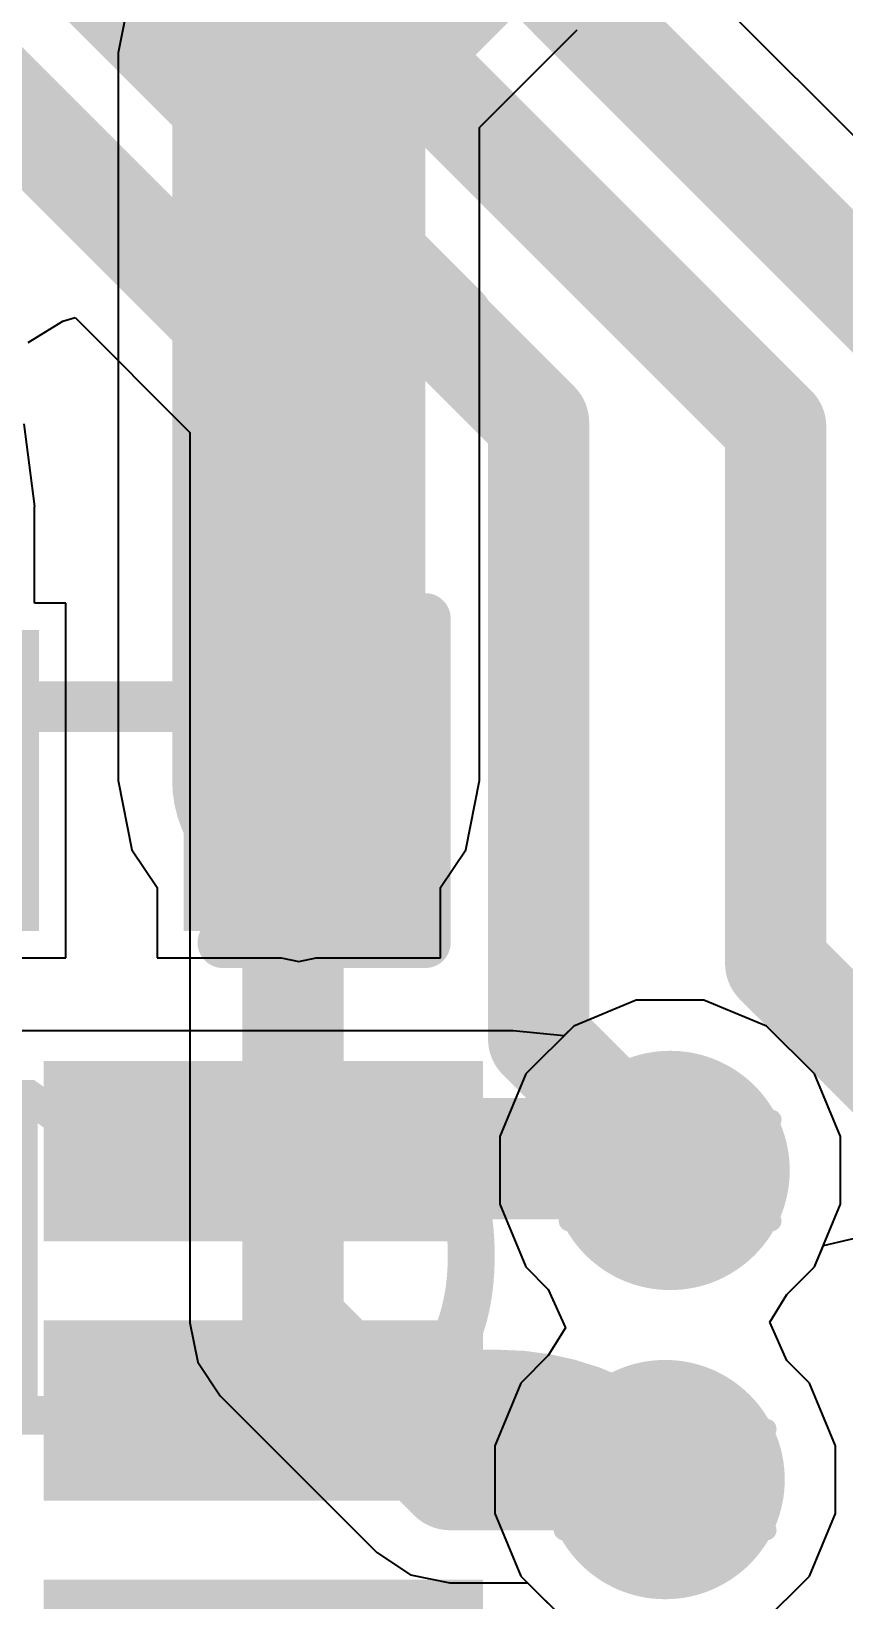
# Model space of a CAD drawing. Header units: inches. Extents: x -4 to 389, y 0 to 108.
# Drawn here: x 35.344 to 37.381, y 28.326 to 32.259 of the extents above; entities that cross this region are included whole.
import ezdxf

# ---------------------------------------------------------------- set-up
doc = ezdxf.new("R2010")
doc.units = ezdxf.units.IN
for name, color, linetype in [('Bottom Layer', 5, 'Continuous'), ('Bottom Overlay', 54, 'Continuous'), ('Bottom Paste', 16, 'Continuous'), ('Bottom Solder', 6, 'Continuous'), ('Drill Drawing', 1, 'Continuous'), ('Signal_1', 16, 'Continuous'), ('Signal_2', 76, 'Continuous'), ('Top Layer', 1, 'Continuous'), ('Top Overlay', 2, 'Continuous'), ('Top Solder', 216, 'Continuous'), ('Via Holes', 16, 'Continuous')]:
    doc.layers.add(name, color=color, linetype=linetype)
doc.styles.add('Arial', font='', dxfattribs={"height": 0.2})
doc.styles.get('Arial').set_extended_font_data('Arial')

msp = doc.modelspace()

# ---------------------------------------------------------------- hatches: boundary and pattern name
at = {"layer": 'Bottom Layer'}
msp.add_hatch(color=5, dxfattribs=at).paths.add_polyline_path([(36.24344034, 30.697424), (36.24344034, 30.062424), (35.78624034, 30.062424), (35.78624034, 30.697424)])
h = msp.add_hatch(color=5, dxfattribs=at)
edge = h.paths.add_edge_path()
edge.add_arc((36.94626341999999, 29.40246342), 0.2999994, 0, 360)
h = msp.add_hatch(color=5, dxfattribs=at)
edge = h.paths.add_edge_path()
edge.add_arc((36.93373614, 28.627324), 0.2999994, 0, 360)
at = {"layer": 'Bottom Paste'}
msp.add_hatch(color=16, dxfattribs=at).paths.add_polyline_path([(36.24344034, 30.697424), (36.24344034, 30.062424), (35.78624034, 30.062424), (35.78624034, 30.697424)])
at = {"layer": 'Bottom Solder'}
for points in [[(35.36364021999999, 30.75742388), (35.36364021999999, 30.00242412), (34.78644045999999, 30.00242412), (34.78644045999999, 30.75742388)], [(36.30344022, 30.75742388), (36.30344022, 30.00242412), (35.72624046, 30.00242412), (35.72624046, 30.75742388)]]:
    msp.add_hatch(color=6, dxfattribs=at).paths.add_polyline_path(points)
at = {"layer": 'Signal_1'}
h = msp.add_hatch(color=16, dxfattribs=at)
edge = h.paths.add_edge_path()
edge.add_arc((36.94626341999999, 29.40246342), 0.2999994, 0, 360)
h = msp.add_hatch(color=16, dxfattribs=at)
edge = h.paths.add_edge_path()
edge.add_arc((36.93373614, 28.627324), 0.2999994, 0, 360)
at = {"layer": 'Signal_2'}
h = msp.add_hatch(color=76, dxfattribs=at)
edge = h.paths.add_edge_path()
edge.add_arc((36.94626341999999, 29.40246342), 0.2999994, 0, 360)
h = msp.add_hatch(color=76, dxfattribs=at)
edge = h.paths.add_edge_path()
edge.add_arc((36.93373614, 28.627324), 0.2999994, 0, 360)
at = {"layer": 'Top Layer'}
h = msp.add_hatch(color=1, dxfattribs=at)
edge = h.paths.add_edge_path()
edge.add_arc((36.94626341999999, 29.40246342), 0.2999994, 0, 360)
for points in [[(35.42594134, 29.2757606), (35.42594134, 29.6257726), (36.42593934, 29.6257726), (36.42593934, 29.2757606)], [(35.42594134, 28.6255206), (35.42594134, 28.9755326), (36.42593934, 28.9755326), (36.42593934, 28.6255206)]]:
    msp.add_hatch(color=1, dxfattribs=at).paths.add_polyline_path(points)
h = msp.add_hatch(color=1, dxfattribs=at)
edge = h.paths.add_edge_path()
edge.add_arc((36.93373614, 28.627324), 0.2999994, 0, 360)
at = {"layer": 'Top Solder'}
for points in [[(35.37514134, 29.2249606), (35.37514134, 29.6765726), (36.47673933999999, 29.6765726), (36.47673933999999, 29.2249606)], [(35.37514134, 28.5747206), (35.37514134, 29.0263326), (36.47673933999999, 29.0263326), (36.47673933999999, 28.5747206)], [(35.37514134, 27.9244806), (35.37514134, 28.3760926), (36.47673933999999, 28.3760926), (36.47673933999999, 27.9244806)]]:
    msp.add_hatch(color=216, dxfattribs=at).paths.add_polyline_path(points)
at = {"layer": 'Via Holes'}
h = msp.add_hatch(color=7, dxfattribs=at)
edge = h.paths.add_edge_path()
edge.add_arc((36.94626341999999, 29.40246342), 0.1499997, 0, 360)
h = msp.add_hatch(color=7, dxfattribs=at)
edge = h.paths.add_edge_path()
edge.add_arc((36.93373614, 28.627324), 0.1499997, 0, 360)

# ---------------------------------------------------------------- linework, layer by layer
at = {"layer": 'Bottom Layer'}
for p, q in [((35.5961315, 32.37827661999999), (35.56163322, 32.20484034)), ((36.46804746, 32.01711401999999), (36.71292378, 32.26199288)), ((35.56163322, 32.20484034), (35.56163322, 30.379924)), ((36.46804746, 30.379924), (36.46804746, 32.01711401999999)), ((35.35307382, 31.06760614), (35.32583486, 31.27449676)), ((35.35170984, 30.824424), (35.35170984, 31.06760614)), ((35.35170984, 31.06760614), (35.35307382, 31.06760614)), ((35.43064034, 30.824424), (35.35170984, 30.824424)), ((35.43064034, 29.935424), (35.43064034, 30.824424)), ((35.56163322, 30.379924), (35.5961315, 30.20649026)), ((36.43354917999999, 30.20649026), (36.46804746, 30.379924)), ((35.5961315, 30.20649026), (35.65924034, 30.11204036)), ((36.37044034, 30.11204036), (36.43354917999999, 30.20649026)), ((35.65924034, 30.11204036), (35.65924034, 29.935424)), ((36.37044034, 29.935424), (36.37044034, 30.11204036)), ((34.71944034, 29.935424), (35.43064034, 29.935424)), ((35.65924034, 29.935424), (35.97106598, 29.935424)), ((35.97106598, 29.935424), (36.01484034, 29.92671688)), ((36.01484034, 29.92671688), (36.0586147, 29.935424)), ((36.0586147, 29.935424), (36.37044034, 29.935424)), ((36.86132835999999, 29.82946282), (36.70438938, 29.76445406)), ((37.03119847999999, 29.82946282), (36.86132835999999, 29.82946282)), ((37.18813745999999, 29.76445406), (37.03119847999999, 29.82946282)), ((36.70438938, 29.76445406), (36.58427278, 29.64433746)), ((37.30825406, 29.64433746), (37.18813745999999, 29.76445406)), ((36.58427278, 29.64433746), (36.51926402, 29.48739848)), ((37.37326282, 29.48739848), (37.30825406, 29.64433746)), ((36.51926402, 29.48739848), (36.51926402, 29.31752836)), ((37.37326282, 29.31752836), (37.37326282, 29.48739848)), ((36.51926402, 29.31752836), (36.58427278, 29.16058938)), ((37.30825406, 29.16058938), (37.37326282, 29.31752836)), ((36.58427278, 29.16058938), (36.64073697999999, 29.10412518)), ((37.23926258, 29.0915979), (37.30825406, 29.16058938)), ((36.64073697999999, 29.10412518), (36.68380776, 29.00740198)), ((37.1961918, 29.02238544), (37.23926258, 29.0915979)), ((37.23926258, 28.92566224), (37.1961918, 29.02238544)), ((36.68380776, 29.00740198), (36.64073697999999, 28.93818952)), ((36.64073697999999, 28.93818952), (36.5717455, 28.86919804)), ((37.29572678, 28.86919804), (37.23926258, 28.92566224)), ((36.5717455, 28.86919804), (36.50673674, 28.71225906)), ((37.36073553999999, 28.71225906), (37.29572678, 28.86919804)), ((36.50673674, 28.71225906), (36.50673674, 28.54238894)), ((37.36073553999999, 28.54238894), (37.36073553999999, 28.71225906)), ((36.50673674, 28.54238894), (36.5717455, 28.38544996)), ((37.29572678, 28.38544996), (37.36073553999999, 28.54238894)), ((36.5717455, 28.38544996), (36.6918621, 28.26533336)), ((37.17561018, 28.26533336), (37.29572678, 28.38544996))]:
    msp.add_line(p, q, dxfattribs=at)
at = {"layer": 'Bottom Layer', "const_width": 0.635}
for points in [[(36.01484034, 32.20484034), (36.5252, 32.7152)], [(36.01484034, 30.379924), (36.01484034, 32.20484034)]]:
    msp.add_lwpolyline(points, dxfattribs=at)
at = {"layer": 'Bottom Layer', "const_width": 0.3175}
for points in [[(35.85609033999999, 32.20484034, 1), (36.17359034, 32.20484034, 1)], [(35.85609033999999, 32.20484034, 1), (36.17359034, 32.20484034, 1)], [(35.85609033999999, 30.379924, 1), (36.17359034, 30.379924, 1)]]:
    msp.add_lwpolyline(points, format="xyb", close=True, dxfattribs=at)
at = {"layer": 'Bottom Overlay', "const_width": 0.127}
for points in [[(35.82434034, 30.786324), (36.33234034, 30.786324)], [(36.33234034, 29.973524), (36.33234034, 30.786324)], [(35.82434034, 29.973524), (36.33234034, 29.973524)]]:
    msp.add_lwpolyline(points, dxfattribs=at)
at = {"layer": 'Bottom Overlay', "const_width": 0.0635}
for points in [[(35.79259034, 30.786324, 1), (35.85609033999999, 30.786324, 1)], [(36.30059034, 30.786324, 1), (36.36409034, 30.786324, 1)], [(36.30059034, 30.786324, 1), (36.36409034, 30.786324, 1)], [(35.79259034, 29.973524, 1), (35.85609033999999, 29.973524, 1)], [(36.30059034, 29.973524, 1), (36.36409034, 29.973524, 1)], [(36.30059034, 29.973524, 1), (36.36409034, 29.973524, 1)]]:
    msp.add_lwpolyline(points, format="xyb", close=True, dxfattribs=at)
at = {"layer": 'Drill Drawing', "const_width": 0.0508}
for points in [[(36.81926342, 29.52946342), (36.94626341999999, 29.65646342)], [(36.94626341999999, 29.65646342), (37.07326342, 29.52946342)], [(36.69226342, 29.52946342), (36.81926342, 29.40246342)], [(36.69226342, 29.52946342), (36.81926342, 29.52946342)], [(37.07326342, 29.52946342), (37.20026342, 29.52946342)], [(37.07326342, 29.40246342), (37.20026342, 29.52946342)], [(36.69226342, 29.27546342), (36.81926342, 29.40246342)], [(37.07326342, 29.40246342), (37.20026342, 29.27546342)], [(36.69226342, 29.27546342), (36.81926342, 29.27546342)], [(36.81926342, 29.27546342), (36.94626341999999, 29.14846342)], [(36.94626341999999, 29.14846342), (37.07326342, 29.27546342)], [(37.07326342, 29.27546342), (37.20026342, 29.27546342)], [(36.80673614, 28.754324), (36.93373614, 28.881324)], [(36.93373614, 28.881324), (37.06073614, 28.754324)], [(36.67973614, 28.754324), (36.80673614, 28.627324)], [(36.67973614, 28.754324), (36.80673614, 28.754324)], [(37.06073614, 28.754324), (37.18773614, 28.754324)], [(37.06073614, 28.627324), (37.18773614, 28.754324)], [(36.67973614, 28.500324), (36.80673614, 28.627324)], [(37.06073614, 28.627324), (37.18773614, 28.500324)], [(36.67973614, 28.500324), (36.80673614, 28.500324)], [(36.80673614, 28.500324), (36.93373614, 28.373324)], [(36.93373614, 28.373324), (37.06073614, 28.500324)], [(37.06073614, 28.500324), (37.18773614, 28.500324)]]:
    msp.add_lwpolyline(points, dxfattribs=at)
at = {"layer": 'Drill Drawing', "const_width": 0.0254}
for points in [[(36.93356342, 29.65646342, 1), (36.95896342, 29.65646342, 1)], [(36.93356342, 29.65646342, 1), (36.95896342, 29.65646342, 1)], [(36.67956342, 29.52946342, 1), (36.70496342, 29.52946342, 1)], [(36.67956342, 29.52946342, 1), (36.70496342, 29.52946342, 1)], [(36.80656342, 29.52946342, 1), (36.83196342, 29.52946342, 1)], [(36.80656342, 29.52946342, 1), (36.83196342, 29.52946342, 1)], [(37.06056341999999, 29.52946342, 1), (37.08596342, 29.52946342, 1)], [(37.06056341999999, 29.52946342, 1), (37.08596342, 29.52946342, 1)], [(37.18756342, 29.52946342, 1), (37.21296341999999, 29.52946342, 1)], [(37.18756342, 29.52946342, 1), (37.21296341999999, 29.52946342, 1)], [(36.80656342, 29.40246342, 1), (36.83196342, 29.40246342, 1)], [(36.80656342, 29.40246342, 1), (36.83196342, 29.40246342, 1)], [(37.06056341999999, 29.40246342, 1), (37.08596342, 29.40246342, 1)], [(37.06056341999999, 29.40246342, 1), (37.08596342, 29.40246342, 1)], [(36.67956342, 29.27546342, 1), (36.70496342, 29.27546342, 1)], [(36.67956342, 29.27546342, 1), (36.70496342, 29.27546342, 1)], [(36.80656342, 29.27546342, 1), (36.83196342, 29.27546342, 1)], [(36.80656342, 29.27546342, 1), (36.83196342, 29.27546342, 1)], [(37.06056341999999, 29.27546342, 1), (37.08596342, 29.27546342, 1)], [(37.06056341999999, 29.27546342, 1), (37.08596342, 29.27546342, 1)], [(37.18756342, 29.27546342, 1), (37.21296341999999, 29.27546342, 1)], [(37.18756342, 29.27546342, 1), (37.21296341999999, 29.27546342, 1)], [(36.93356342, 29.14846342, 1), (36.95896342, 29.14846342, 1)], [(36.93356342, 29.14846342, 1), (36.95896342, 29.14846342, 1)], [(36.92103614, 28.881324, 1), (36.94643614, 28.881324, 1)], [(36.92103614, 28.881324, 1), (36.94643614, 28.881324, 1)], [(36.66703614, 28.754324, 1), (36.69243614, 28.754324, 1)], [(36.66703614, 28.754324, 1), (36.69243614, 28.754324, 1)], [(36.79403614, 28.754324, 1), (36.81943614, 28.754324, 1)], [(36.79403614, 28.754324, 1), (36.81943614, 28.754324, 1)], [(37.04803613999999, 28.754324, 1), (37.07343614, 28.754324, 1)], [(37.04803613999999, 28.754324, 1), (37.07343614, 28.754324, 1)], [(37.17503614, 28.754324, 1), (37.20043613999999, 28.754324, 1)], [(37.17503614, 28.754324, 1), (37.20043613999999, 28.754324, 1)], [(36.79403614, 28.627324, 1), (36.81943614, 28.627324, 1)], [(36.79403614, 28.627324, 1), (36.81943614, 28.627324, 1)], [(37.04803613999999, 28.627324, 1), (37.07343614, 28.627324, 1)], [(37.04803613999999, 28.627324, 1), (37.07343614, 28.627324, 1)], [(36.66703614, 28.500324, 1), (36.69243614, 28.500324, 1)], [(36.66703614, 28.500324, 1), (36.69243614, 28.500324, 1)], [(36.79403614, 28.500324, 1), (36.81943614, 28.500324, 1)], [(36.79403614, 28.500324, 1), (36.81943614, 28.500324, 1)], [(37.04803613999999, 28.500324, 1), (37.07343614, 28.500324, 1)], [(37.04803613999999, 28.500324, 1), (37.07343614, 28.500324, 1)], [(37.17503614, 28.500324, 1), (37.20043613999999, 28.500324, 1)], [(37.17503614, 28.500324, 1), (37.20043613999999, 28.500324, 1)], [(36.92103614, 28.373324, 1), (36.94643614, 28.373324, 1)], [(36.92103614, 28.373324, 1), (36.94643614, 28.373324, 1)]]:
    msp.add_lwpolyline(points, format="xyb", close=True, dxfattribs=at)
at = {"layer": 'Signal_1'}
for p, q in [((36.86132835999999, 29.82946282), (36.70438938, 29.76445406)), ((37.03119847999999, 29.82946282), (36.86132835999999, 29.82946282)), ((37.18813745999999, 29.76445406), (37.03119847999999, 29.82946282)), ((36.70438938, 29.76445406), (36.58427278, 29.64433746)), ((37.30825406, 29.64433746), (37.18813745999999, 29.76445406)), ((36.58427278, 29.64433746), (36.51926402, 29.48739848)), ((37.37326282, 29.48739848), (37.30825406, 29.64433746)), ((36.51926402, 29.48739848), (36.51926402, 29.31752836)), ((37.37326282, 29.31752836), (37.37326282, 29.48739848)), ((36.51926402, 29.31752836), (36.58427278, 29.16058938)), ((37.30825406, 29.16058938), (37.37326282, 29.31752836)), ((36.58427278, 29.16058938), (36.64073697999999, 29.10412518)), ((37.23926258, 29.0915979), (37.30825406, 29.16058938)), ((36.64073697999999, 29.10412518), (36.68380776, 29.00740198)), ((37.1961918, 29.02238544), (37.23926258, 29.0915979)), ((37.23926258, 28.92566224), (37.1961918, 29.02238544)), ((36.68380776, 29.00740198), (36.64073697999999, 28.93818952)), ((36.64073697999999, 28.93818952), (36.5717455, 28.86919804)), ((37.29572678, 28.86919804), (37.23926258, 28.92566224)), ((36.5717455, 28.86919804), (36.50673674, 28.71225906)), ((37.36073553999999, 28.71225906), (37.29572678, 28.86919804)), ((36.50673674, 28.71225906), (36.50673674, 28.54238894)), ((37.36073553999999, 28.54238894), (37.36073553999999, 28.71225906)), ((36.50673674, 28.54238894), (36.5717455, 28.38544996)), ((37.29572678, 28.38544996), (37.36073553999999, 28.54238894)), ((36.5717455, 28.38544996), (36.6918621, 28.26533336)), ((37.17561018, 28.26533336), (37.29572678, 28.38544996))]:
    msp.add_line(p, q, dxfattribs=at)
at = {"layer": 'Signal_2'}
for p, q in [((37.99980462, 31.4036583), (37.03318984, 32.37027308)), ((35.42326672, 31.53231946), (35.45378482, 31.5407675)), ((35.45378482, 31.5407675), (35.74156428, 31.25298804)), ((35.33645206, 31.47849432), (35.42326672, 31.53231946)), ((35.74156428, 31.25298804), (35.74156428, 29.02075222)), ((37.33063908, 29.21463296), (37.46000382, 29.24446272)), ((37.30825406, 29.16058938), (37.33063908, 29.21463296)), ((37.23926258, 29.0915979), (37.30825406, 29.16058938)), ((37.1961918, 29.02238544), (37.23926258, 29.0915979)), ((35.74156428, 29.02075222), (35.76127722, 28.9216465)), ((37.23926258, 28.92566224), (37.1961918, 29.02238544)), ((35.76127722, 28.9216465), (35.8174163, 28.83762838)), ((37.29572678, 28.86919804), (37.23926258, 28.92566224)), ((37.36073553999999, 28.71225906), (37.29572678, 28.86919804)), ((35.8174163, 28.83762838), (36.21084452, 28.44420016)), ((37.36073553999999, 28.54238894), (37.36073553999999, 28.71225906)), ((37.29572678, 28.38544996), (37.36073553999999, 28.54238894)), ((36.21084452, 28.44420016), (36.29486264, 28.38806108)), ((36.29486264, 28.38806108), (36.39396836, 28.36834813999999)), ((36.39396836, 28.36834813999999), (36.58884732, 28.36834813999999)), ((36.58884732, 28.36834813999999), (36.6918621, 28.26533336)), ((37.17561018, 28.26533336), (37.29572678, 28.38544996))]:
    msp.add_line(p, q, dxfattribs=at)
at = {"layer": 'Signal_2', "const_width": 0.254}
for points in [[(35.48381524, 33.5534), (37.81668078, 31.22053446)], [(35.306, 33.1724), (37.21101523999999, 31.26738476)], [(35.15901528, 32.74059999999999), (36.38154014, 31.51807514)], [(35.0012, 32.3596), (36.00054014, 31.36025986)], [(36.38154014, 31.51265986), (36.38154014, 31.51807514)], [(36.38154014, 31.51265986), (36.61637584, 31.27782415999999)], [(36.00054014, 29.02075222), (36.00054014, 31.36025986)], [(36.61637584, 29.732351), (36.61637584, 31.27782415999999)], [(37.21101523999999, 29.92118476), (37.21101523999999, 31.26738476)], [(37.21101523999999, 29.92118476), (37.973, 29.15919999999999)], [(36.61637584, 29.732351), (36.94626341999999, 29.40246342)], [(36.00054014, 29.02075222), (36.39396836, 28.627324)], [(36.39396836, 28.627324), (36.67973614, 28.627324)]]:
    msp.add_lwpolyline(points, dxfattribs=at)
at = {"layer": 'Signal_2', "const_width": 0.127}
for points in [[(36.31804013999999, 31.51807514, 1), (36.44504014, 31.51807514, 1)], [(36.31804013999999, 31.51807514, 1), (36.44504014, 31.51807514, 1)], [(36.31804013999999, 31.51265986, 1), (36.44504014, 31.51265986, 1)], [(36.31804013999999, 31.51265986, 1), (36.44504014, 31.51265986, 1)], [(35.93704014, 31.36025986, 1), (36.06404014, 31.36025986, 1)], [(35.93704014, 31.36025986, 1), (36.06404014, 31.36025986, 1)], [(36.55287584, 31.27782415999999, 1), (36.67987584, 31.27782415999999, 1)], [(36.55287584, 31.27782415999999, 1), (36.67987584, 31.27782415999999, 1)], [(37.14751524, 31.26738476, 1), (37.27451524, 31.26738476, 1)], [(37.14751524, 31.26738476, 1), (37.27451524, 31.26738476, 1)], [(37.14751524, 29.92118476, 1), (37.27451524, 29.92118476, 1)], [(37.14751524, 29.92118476, 1), (37.27451524, 29.92118476, 1)], [(36.55287584, 29.732351, 1), (36.67987584, 29.732351, 1)], [(36.55287584, 29.732351, 1), (36.67987584, 29.732351, 1)], [(36.88276342, 29.40246342, 1), (37.00976342, 29.40246342, 1)], [(35.93704014, 29.02075222, 1), (36.06404014, 29.02075222, 1)], [(35.93704014, 29.02075222, 1), (36.06404014, 29.02075222, 1)], [(36.33046836, 28.627324, 1), (36.45746836, 28.627324, 1)], [(36.33046836, 28.627324, 1), (36.45746836, 28.627324, 1)], [(36.61623614, 28.627324, 1), (36.74323613999999, 28.627324, 1)]]:
    msp.add_lwpolyline(points, format="xyb", close=True, dxfattribs=at)
at = {"layer": 'Top Layer'}
for p, q in [((36.86132835999999, 29.82946282), (36.70438938, 29.76445406)), ((37.03119847999999, 29.82946282), (36.86132835999999, 29.82946282)), ((37.18813745999999, 29.76445406), (37.03119847999999, 29.82946282)), ((36.5529368, 29.7527726), (35.29894134, 29.7527726)), ((36.67993934, 29.74000402), (36.5529368, 29.75277514)), ((36.5529368, 29.75277514), (36.5529368, 29.7527726)), ((36.70438938, 29.76445406), (36.67993934, 29.74000402)), ((37.30825406, 29.64433746), (37.18813745999999, 29.76445406)), ((37.37326282, 29.48739848), (37.30825406, 29.64433746)), ((37.37326282, 29.31752836), (37.37326282, 29.48739848)), ((37.30825406, 29.16058938), (37.37326282, 29.31752836)), ((37.23926258, 29.0915979), (37.30825406, 29.16058938)), ((37.1961918, 29.02238544), (37.23926258, 29.0915979)), ((37.23926258, 28.92566224), (37.1961918, 29.02238544)), ((37.29572678, 28.86919804), (37.23926258, 28.92566224)), ((37.36073553999999, 28.71225906), (37.29572678, 28.86919804)), ((37.36073553999999, 28.54238894), (37.36073553999999, 28.71225906)), ((37.29572678, 28.38544996), (37.36073553999999, 28.54238894)), ((37.17561018, 28.26533336), (37.29572678, 28.38544996))]:
    msp.add_line(p, q, dxfattribs=at)
at = {"layer": 'Top Layer', "const_width": 0.3048}
for points in [[(35.92594034, 29.4507666), (35.94472364, 29.4319833)], [(35.94472364, 29.4319833), (36.9382167, 29.4319833)], [(36.9382167, 29.4319833), (36.957, 29.4132)], [(36.94626341999999, 29.40246342), (36.957, 29.4132)], [(35.92594034, 28.8005266), (36.51558864, 28.8005266)]]:
    msp.add_lwpolyline(points, dxfattribs=at)
at = {"layer": 'Top Layer', "const_width": 0.1524}
for points in [[(35.84974034, 29.4507666, 1), (36.00214034, 29.4507666, 1)], [(35.86852364, 29.4319833, 1), (36.02092364, 29.4319833, 1)], [(35.86852364, 29.4319833, 1), (36.02092364, 29.4319833, 1)], [(36.8620167, 29.4319833, 1), (37.0144167, 29.4319833, 1)], [(36.8620167, 29.4319833, 1), (37.0144167, 29.4319833, 1)], [(36.87006342, 29.40246342, 1), (37.02246342, 29.40246342, 1)], [(36.88079999999999, 29.4132, 1), (37.03319999999999, 29.4132, 1)], [(36.88079999999999, 29.4132, 1), (37.03319999999999, 29.4132, 1)], [(35.84974034, 28.8005266, 1), (36.00214034, 28.8005266, 1)], [(36.43938864, 28.8005266, 1), (36.59178864, 28.8005266, 1)], [(36.43938864, 28.8005266, 1), (36.59178864, 28.8005266, 1)], [(36.85753614, 28.627324, 1), (37.00993614, 28.627324, 1)]]:
    msp.add_lwpolyline(points, format="xyb", close=True, dxfattribs=at)
at = {"layer": 'Top Layer', "const_width": 0.3048}
msp.add_lwpolyline([(36.51558864, 28.8005266, -0.198912367379658), (36.93373614, 28.627324)], format="xyb", dxfattribs=at)
at = {"layer": 'Top Overlay', "const_width": 0.127}
for points in [[(35.26681034, 30.5651916), (36.00054014, 30.5651916)], [(36.00054014, 29.8314618), (36.00054014, 30.5651916)]]:
    msp.add_lwpolyline(points, dxfattribs=at)
at = {"layer": 'Top Overlay', "const_width": 0.0635}
for points in [[(35.96879014, 30.5651916, 1), (36.03229014, 30.5651916, 1)], [(35.96879014, 30.5651916, 1), (36.03229014, 30.5651916, 1)], [(35.96879014, 29.8314618, 1), (36.03229014, 29.8314618, 1)]]:
    msp.add_lwpolyline(points, format="xyb", close=True, dxfattribs=at)

# ---------------------------------------------------------------- texts
at = {"layer": 'Bottom Overlay', "style": 'Arial', "text_generation_flag": 2}
msp.add_text('C18', height=0.889, dxfattribs=at).set_placement((36.56930456, 28.74024478))

doc.saveas('drawing.dxf')
